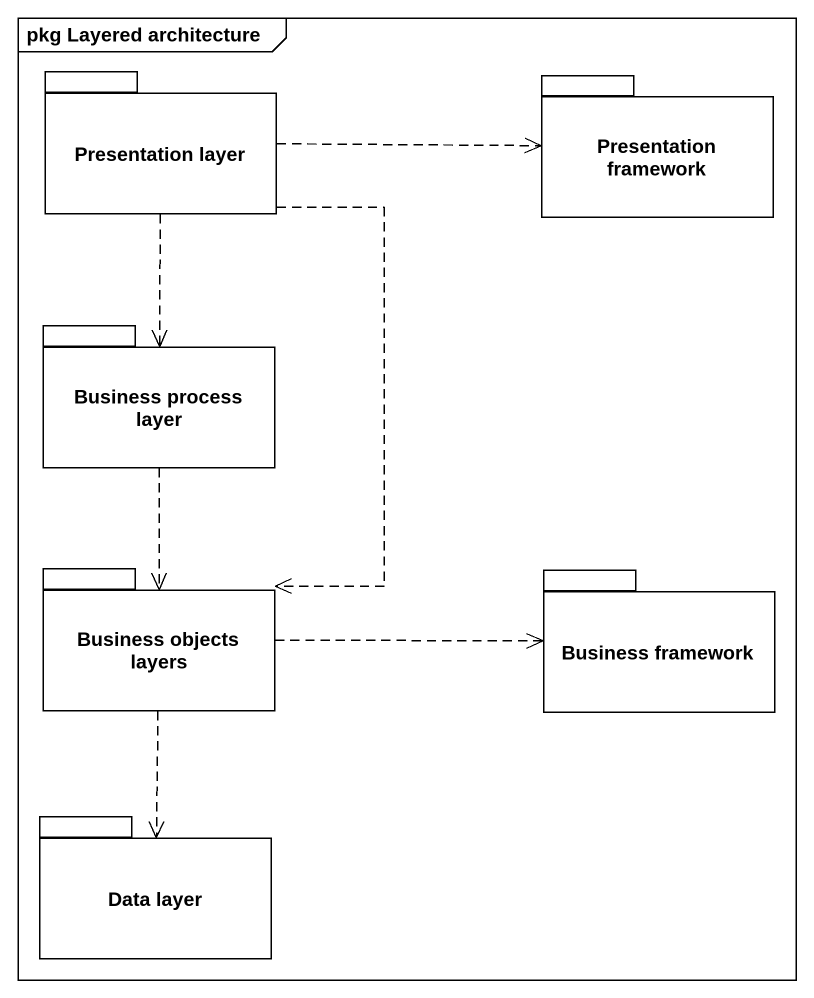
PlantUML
@startuml
mainframe pkg Layered architecture
package "Presentation layer" as Presentation_layer {
}
package "Presentation framework" as Presentation_framework {
}
package "Business process layer" as Business_process_layer {
}
package "Business objects layers" as Business_objects_layers {
}
package "Business framework" as Business_framework {
}
package "Data layer" as Data_layer {
}
Presentation_layer .right.> Presentation_framework
Presentation_layer ..> Business_process_layer
Presentation_layer ..> Business_objects_layers
Business_process_layer ..> Business_objects_layers
Business_objects_layers .right.> Business_framework
Business_objects_layers ..> Data_layer
@enduml
